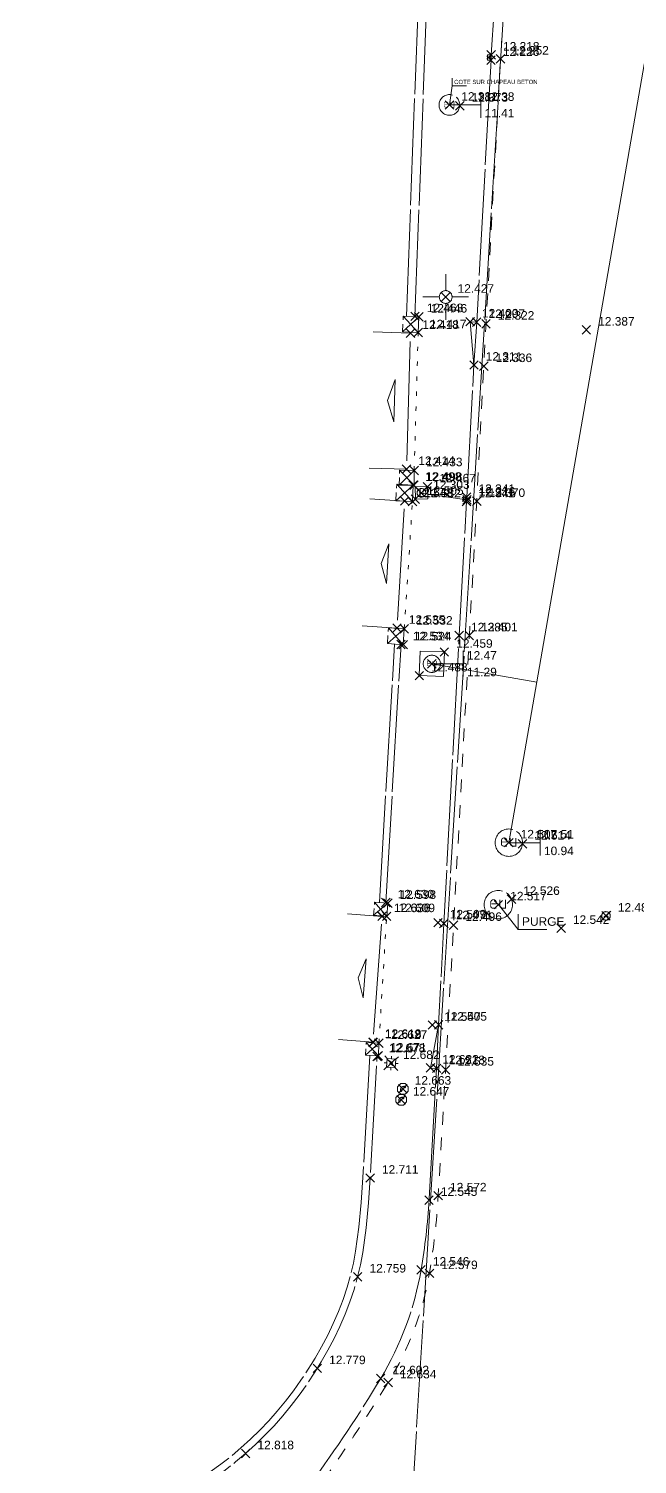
# Model space of a CAD drawing. Header units: metres. Extents: x 1224602 to 1224842, y 7187490 to 7187733.
# Drawn here: x 1224626.14 to 1224640.41, y 7187512.64 to 7187546.28 of the extents above; entities that cross this region are included whole.
import ezdxf
from ezdxf.enums import TextEntityAlignment as Align

# ---------------------------------------------------------------- set-up
doc = ezdxf.new("R2010")
doc.units = ezdxf.units.M
doc.header["$PDMODE"] = 3
doc.header["$PDSIZE"] = 0.1
for name, pattern in [('LL_0822', [2.5, 2.5, 0]), ('LL_0824', [0.35, 0.1, -0.25]), ('LL_0829', [0.6, 0.3, -0.3]), ('SL_1146', [2.5, 2.5, 0]), ('Socle_Continu', [2.5, 2.5, 0]), ('YL_2901', [2.5, 2.5, 0])]:
    doc.linetypes.add(name, pattern=pattern)
for name, color, linetype, lineweight in [('CLOTU_SCS', 212, 'Socle_Continu', 13), ('EAUPO_SCS', 140, 'Socle_Continu', 13), ('ELECT_SCS', 1, 'Socle_Continu', 13), ('SIGTA_SCI', 7, 'Socle_Continu', 13), ('SIGTO_SCI', 255, 'Socle_Continu', 13), ('TELEC_SCS', 3, 'Socle_Continu', 13), ('VOIRI_SCS', 7, 'Socle_Continu', 13)]:
    doc.layers.add(name, color=color, linetype=linetype, lineweight=lineweight)
for name, color, linetype, lineweight, true_color in [('EAUPL_SCS', 5, 'Socle_Continu', 13, 0x0000ff), ('EAUUS_PSI', 7, 'Socle_Continu', 13, 0x7f3f00), ('EAUUS_SCI', 7, 'Socle_Continu', 13, 0x7f3f00), ('EAUUS_SCS', 7, 'Socle_Continu', 13, 0x7f3f00), ('EAUUS_SCT', 7, 'Socle_Continu', 13, 0x7f3f00), ('SIGTR_PSS', 7, 'Socle_Continu', 13, 0x9966cc), ('SIGTS_PSS', 7, 'Socle_Continu', 13, 0x9966cc)]:
    doc.layers.add(name, color=color, linetype=linetype, lineweight=lineweight, true_color=true_color)
doc.styles.add('Reseaux', font='arial.ttf')
doc.styles.get("Standard").update_dxf_attribs({"font": 'arial.ttf'})
doc.styles.add('Style_2', font='WINGDNG3.TTF')
doc.linetypes.add('BL_0068', pattern='A,0.508,-0.254,["}",Style_2,S=0.254,R=0,X=-0.2,Y=-0.12],0.254', length=1.016)
doc.linetypes.add('CL_0181', pattern='A,3,-0.15,0.4,-0.381,["eu",Standard,S=0.254,R=0,X=-0.2,Y=-0.1],-0.381,0.4,-0.15', length=4.862)

# ---------------------------------------------------------------- blocks, each defined once
blk = doc.blocks.new('YP_1521')
at = {"layer": 'SIGTO_SCI', "color": 7, "linetype": 'Socle_Continu'}
blk.add_point((0, 0), dxfattribs=at)
at = {"layer": 'SIGTA_SCI', "linetype": 'Socle_Continu'}
blk.add_attdef('ALT', (0.278, 0.099), '', height=0.2, dxfattribs=at)
at = {"layer": 'SIGTA_SCI', "linetype": 'Socle_Continu', "flags": 9}
blk.add_attdef('CALQUE_ALT', (1.69, -1.18), '', height=0.2, dxfattribs=at)
at = {"layer": 'SIGTO_SCI', "linetype": 'Socle_Continu', "flags": 9}
for tag, p in [('ID', (1.69, 0.105)), ('NATURE', (1.69, -0.216)), ('CALQUE', (1.69, -0.859)), ('FAMILLE', (1.69, -0.538)), ('PCRS', (1.69, -1.823))]:
    blk.add_attdef(tag, p, '', height=0.2, dxfattribs=at)
blk = doc.blocks.new('LP_0841')
at = {"layer": 'VOIRI_SCS', "linetype": 'Socle_Continu', "flags": 128}
blk.add_lwpolyline([(0, 0), (0, 0.5), (1, 0)], dxfattribs=at)
at = {"layer": 'VOIRI_SCS', "linetype": 'Socle_Continu', "flags": 9}
for tag, p in [('ID', (1.428, 0.548)), ('NATURE', (1.428, 0.227)), ('FAMILLE', (1.428, -0.095)), ('CALQUE', (1.428, -0.416)), ('PCRS', (1.428, -0.737))]:
    blk.add_attdef(tag, p, '', height=0.2, dxfattribs=at)
blk = doc.blocks.new('AP_0001')
at = {"layer": 'EAUPO_SCS', "linetype": 'Socle_Continu'}
blk.add_line((0.113, 0.113), (-0.113, -0.113), dxfattribs=at)
blk.add_circle((0, 0), 0.1, dxfattribs=at)
at = {"layer": 'EAUPO_SCS', "linetype": 'Socle_Continu', "flags": 9}
for tag, p in [('ID', (0.809, 0.507)), ('NATURE', (0.809, 0.186)), ('FAMILLE', (0.809, -0.135)), ('CALQUE', (0.809, -0.456)), ('PCRS', (0.809, -0.778))]:
    blk.add_attdef(tag, p, '', height=0.2, dxfattribs=at)
blk = doc.blocks.new('CP_0161')
at = {"layer": 'EAUUS_SCS', "linetype": 'Socle_Continu', "const_width": 0.0333, "flags": 128}
for points in [[(-0.071, -0.125), (-0.195, -0.125, -0.405328), (-0.27, -0.05), (-0.27, 0.075, -0.999132), (-0.071, 0.075), (-0.071, 0.025), (-0.245, 0.025)], [(0.054, 0.175), (0.054, -0.038, 0.410802), (0.141, -0.125), (0.253, -0.125), (0.253, 0.175)]]:
    blk.add_lwpolyline(points, format="xyb", dxfattribs=at)
at = {"layer": 'EAUUS_SCS', "linetype": 'Socle_Continu'}
blk.add_circle((0, 0), 0.5, dxfattribs=at)
at = {"layer": 'EAUUS_SCS', "linetype": 'Socle_Continu', "flags": 9}
for tag, p in [('ID', (0.989, 0.577)), ('NATURE', (0.989, 0.255)), ('FAMILLE', (0.989, -0.066)), ('CALQUE', (0.989, -0.387)), ('PCRS', (0.989, -0.709)), ('TYPE', (0.989, -1.03))]:
    blk.add_attdef(tag, p, '', height=0.2, dxfattribs=at)
blk = doc.blocks.new('BP_0091')
at = {"layer": 'EAUPL_SCS', "linetype": 'Socle_Continu'}
h = blk.add_hatch(color=256, dxfattribs=at)
h.dxf.hatch_style = 1
h.paths.add_polyline_path([(0.09, 0), (0.91, 0, 0.388383)])
blk.add_line((0.91, 0), (0.09, 0), dxfattribs=at)
at = {"layer": 'EAUPL_SCS', "linetype": 'Socle_Continu', "flags": 128}
blk.add_lwpolyline([(0, 0), (0, 0.5), (1, 0.5), (1, 0)], close=True, dxfattribs=at)
at = {"layer": 'EAUPL_SCS', "linetype": 'Socle_Continu'}
blk.add_arc((0.5, -0.44), 0.602, 47.5494, 132.4506, dxfattribs=at)
at = {"layer": 'EAUPL_SCS', "linetype": 'Socle_Continu', "flags": 9}
for tag, p in [('CALQUE', (1.45, -0.06)), ('ID', (1.45, 0.91)), ('NATURE', (1.45, 0.59)), ('FAMILLE', (1.45, 0.27)), ('PCRS', (1.45, -0.38))]:
    blk.add_attdef(tag, p, '', height=0.2, dxfattribs=at)
blk = doc.blocks.new('LP_0842')
at = {"layer": 'VOIRI_SCS', "linetype": 'Socle_Continu', "flags": 128}
blk.add_lwpolyline([(1, 0), (1, 0.5), (0, 0)], dxfattribs=at)
at = {"layer": 'VOIRI_SCS', "linetype": 'Socle_Continu', "flags": 9}
for tag, p in [('ID', (1.488, 0.614)), ('NATURE', (1.488, 0.292)), ('FAMILLE', (1.488, -0.029)), ('CALQUE', (1.488, -0.35)), ('PCRS', (1.488, -0.672))]:
    blk.add_attdef(tag, p, '', height=0.2, dxfattribs=at)
blk = doc.blocks.new('SP_1162')
at = {"layer": 'CLOTU_SCS', "linetype": 'Socle_Continu'}
for p, q in [((0, 0), (1, 1)), ((0, 1), (1, 0))]:
    blk.add_line(p, q, dxfattribs=at)
at = {"layer": 'CLOTU_SCS', "linetype": 'Socle_Continu', "flags": 128}
blk.add_lwpolyline([(1, 0), (0, 0), (0, 1), (1, 1)], close=True, dxfattribs=at)
at = {"layer": 'CLOTU_SCS', "linetype": 'Socle_Continu', "flags": 9}
for tag, p in [('NATURE', (1.089, -0.022)), ('ID', (1.089, 0.299)), ('CALQUE', (1.089, -0.665)), ('FAMILLE', (1.089, -0.344)), ('PCRS', (1.089, -0.986))]:
    blk.add_attdef(tag, p, '', height=0.2, dxfattribs=at)
blk = doc.blocks.new('SP_1161')
at = {"layer": 'CLOTU_SCS', "linetype": 'Socle_Continu'}
for p, q in [((0, 0), (0, 0.275)), ((1, 0.275), (1, 0)), ((0.5, 0.154), (0.344, 0.103)), ((0.656, 0.103), (0.5, 0.154)), ((0.062, 0), (0.938, 0)), ((0.344, 0.103), (0.656, 0.103))]:
    blk.add_line(p, q, dxfattribs=at)
at = {"layer": 'CLOTU_SCS', "linetype": 'Socle_Continu', "flags": 9}
for tag, p in [('ID', (1.36, 0.385)), ('NATURE', (1.36, 0.064)), ('FAMILLE', (1.36, -0.257)), ('CALQUE', (1.36, -0.579)), ('PCRS', (1.36, -0.9))]:
    blk.add_attdef(tag, p, '', height=0.2, dxfattribs=at)
blk = doc.blocks.new('IP_0641')
at = {"layer": 'TELEC_SCS', "linetype": 'Socle_Continu'}
h = blk.add_hatch(color=256, dxfattribs=at)
edge = h.paths.add_edge_path()
edge.add_ellipse((0.09, 0.082), major_axis=(0.0254, 0.0254), ratio=1, start_angle=269.15333, end_angle=449.15333, ccw=False)
edge.add_ellipse((0.09, 0.082), major_axis=(0.0254, 0.0254), ratio=1, start_angle=89.15333, end_angle=269.15333, ccw=False)
h = blk.add_hatch(color=256, dxfattribs=at)
edge = h.paths.add_edge_path()
edge.add_ellipse((-0.074, -0.082), major_axis=(0.0254, 0.0254), ratio=1, start_angle=269.09778, end_angle=449.09778, ccw=False)
edge.add_ellipse((-0.074, -0.082), major_axis=(0.0254, 0.0254), ratio=1, start_angle=89.09778, end_angle=269.09778, ccw=False)
at = {"layer": 'TELEC_SCS', "linetype": 'Socle_Continu', "flags": 128}
blk.add_lwpolyline([(0.109, -0.25), (0.257, -0.102), (0.257, 0.102), (0.109, 0.25), (-0.094, 0.25), (-0.243, 0.102), (-0.243, -0.102), (-0.094, -0.25)], close=True, dxfattribs=at)
at = {"layer": 'TELEC_SCS', "linetype": 'Socle_Continu'}
for points in [[(0.09, 0.118, 0.04668), (0.058, 0.121, 0.098491), (-0.007, 0.108, 0.098491), (-0.063, 0.071, 0.098491), (-0.1, 0.015, 0.098491), (-0.113, -0.05, 0.04668), (-0.11, -0.082, 0.098491)], [(0.065, 0.108, 0.003694), (0.065, 0.107, 0.098491), (0.057, 0.096, 0.098491), (0.054, 0.082, 0.098491), (0.057, 0.068, 0.098491), (0.065, 0.057, 0.098491), (0.076, 0.049, 0.098491), (0.09, 0.046, 0.098491), (0.104, 0.049, 0.094763), (0.115, 0.056, 0.098491)], [(0.115, 0.056, 0.003694), (0.115, 0.057, 0.098491), (0.123, 0.068, 0.098491), (0.126, 0.082, 0.098491), (0.123, 0.096, 0.098491), (0.115, 0.107, 0.098491), (0.104, 0.115, 0.098491), (0.09, 0.118, 0.098491), (0.076, 0.115, 0.094763), (0.065, 0.108, 0.098491)], [(-0.099, -0.056, 0.003937), (-0.1, -0.057, 0.098491), (-0.107, -0.068, 0.098491), (-0.11, -0.082, 0.098491), (-0.107, -0.096, 0.098491), (-0.1, -0.107, 0.098491), (-0.088, -0.115, 0.098491), (-0.074, -0.118, 0.098491), (-0.06, -0.115, 0.094518), (-0.049, -0.108, 0.098491)], [(-0.049, -0.108, 0.003937), (-0.049, -0.107, 0.098491), (-0.041, -0.096, 0.098491), (-0.038, -0.082, 0.098491), (-0.041, -0.068, 0.098491), (-0.049, -0.057, 0.098491), (-0.06, -0.049, 0.098491), (-0.074, -0.046, 0.098491), (-0.088, -0.049, 0.094518), (-0.099, -0.056, 0.098491)]]:
    blk.add_lwpolyline(points, format="xyb", dxfattribs=at)
at = {"layer": 'TELEC_SCS', "linetype": 'Socle_Continu', "flags": 9}
for tag, p in [('ID', (0.795, 0.57)), ('NATURE', (0.795, 0.248)), ('FAMILLE', (0.795, -0.073)), ('CALQUE', (0.795, -0.394)), ('PCRS', (0.795, -0.715))]:
    blk.add_attdef(tag, p, '', height=0.2, dxfattribs=at)
blk = doc.blocks.new('FP_0402')
at = {"layer": 'ELECT_SCS', "color": 193, "linetype": 'Socle_Continu'}
for p, q in [((-0.325, 0.325), (-0.203, 0.203)), ((0, 0.203), (0, 0.325)), ((0.203, 0.203), (0.325, 0.325)), ((-0.203, 0), (-0.325, 0)), ((-0.203, -0.203), (-0.325, -0.325)), ((0, -0.203), (0, -0.325)), ((0.203, 0), (0.325, 0)), ((0.325, -0.325), (0.203, -0.203))]:
    blk.add_line(p, q, dxfattribs=at)
at = {"layer": 'ELECT_SCS', "color": 193, "linetype": 'Socle_Continu', "flags": 128}
blk.add_lwpolyline([(0.203, 0.203), (-0.203, 0.203), (-0.203, -0.203), (0.203, -0.203)], close=True, dxfattribs=at)
at = {"layer": 'ELECT_SCS', "linetype": 'Socle_Continu', "flags": 128}
blk.add_lwpolyline([(-0.119, -0.115), (-0.014, 0.066), (0.015, 0.019), (0.115, 0.117), (0.012, -0.071), (-0.016, -0.017), (-0.119, -0.115)], dxfattribs=at)
at = {"layer": 'ELECT_SCS', "linetype": 'Socle_Continu', "flags": 9}
for tag, p in [('ID', (0.819, 0.562)), ('NATURE', (0.819, 0.241)), ('FAMILLE', (0.819, -0.081)), ('CALQUE', (0.819, -0.402)), ('PCRS', (0.819, -0.723))]:
    blk.add_attdef(tag, p, '', height=0.2, dxfattribs=at)
blk = doc.blocks.new('CP_0162')
at = {"layer": 'EAUUS_SCS', "linetype": 'Socle_Continu', "const_width": 0.025, "flags": 128}
for points in [[(-0.063, -0.111), (-0.174, -0.111, -0.405328), (-0.241, -0.045), (-0.241, 0.067, -0.999132), (-0.063, 0.067), (-0.063, 0.022), (-0.218, 0.022)], [(0.048, 0.155), (0.048, -0.034, 0.410802), (0.125, -0.111), (0.225, -0.111), (0.225, 0.155)]]:
    blk.add_lwpolyline(points, format="xyb", dxfattribs=at)
at = {"layer": 'EAUUS_SCS', "linetype": 'Socle_Continu'}
blk.add_circle((0, 0), 0.5, dxfattribs=at)
at = {"layer": 'EAUUS_SCS', "linetype": 'Socle_Continu', "flags": 9}
for tag, p in [('ID', (0.918, 0.522)), ('NATURE', (0.918, 0.2)), ('FAMILLE', (0.918, -0.121)), ('CALQUE', (0.918, -0.442)), ('PCRS', (0.918, -0.763))]:
    blk.add_attdef(tag, p, '', height=0.2, dxfattribs=at)
blk = doc.blocks.new('BP_0084')
at = {"layer": 'EAUPL_SCS', "linetype": 'Socle_Continu'}
blk.add_lwpolyline([(0, 0), (1, 0), (1, 1), (0, 1)], close=True, dxfattribs=at)
at = {"layer": 'EAUPL_SCS', "linetype": 'Socle_Continu', "const_width": 0.0235, "flags": 128}
for points in [[(0.46, 0.4), (0.38, 0.4, -0.424), (0.32, 0.45), (0.32, 0.54, -0.997785), (0.46, 0.54), (0.46, 0.5), (0.34, 0.5)], [(0.55, 0.29), (0.55, 0.61), (0.63, 0.61, -0.410802), (0.69, 0.55), (0.69, 0.46, -0.396178), (0.63, 0.4), (0.57, 0.4)]]:
    blk.add_lwpolyline(points, format="xyb", dxfattribs=at)
at = {"layer": 'EAUPL_SCS', "linetype": 'Socle_Continu'}
blk.add_circle((0.5, 0.5), 0.353, dxfattribs=at)
at = {"layer": 'EAUPL_SCS', "linetype": 'Socle_Continu', "flags": 9}
for tag, p in [('ID', (1.32, 1.2)), ('CALQUE', (1.32, 0.23)), ('NATURE', (1.32, 0.88)), ('FAMILLE', (1.32, 0.55)), ('PCRS', (1.32, -0.09)), ('TYPE', (1.32, -0.41))]:
    blk.add_attdef(tag, p, '', height=0.2, dxfattribs=at)
blk = doc.blocks.new('CP_0163')
at = {"layer": 'EAUUS_SCS', "linetype": 'Socle_Continu'}
blk.add_lwpolyline([(0, 0), (1, 0), (1, 1), (0, 1)], close=True, dxfattribs=at)
at = {"layer": 'EAUUS_SCS', "linetype": 'Socle_Continu', "const_width": 0.0235, "flags": 128}
for points in [[(0.45, 0.412), (0.362, 0.412, -0.405328), (0.31, 0.465), (0.31, 0.553, -0.999132), (0.45, 0.553), (0.45, 0.518), (0.327, 0.518)], [(0.538, 0.624), (0.538, 0.474, 0.410802), (0.6, 0.412), (0.679, 0.412), (0.679, 0.624)]]:
    blk.add_lwpolyline(points, format="xyb", dxfattribs=at)
at = {"layer": 'EAUUS_SCS', "linetype": 'Socle_Continu'}
blk.add_circle((0.5, 0.5), 0.353, dxfattribs=at)
at = {"layer": 'EAUUS_SCS', "linetype": 'Socle_Continu', "flags": 9}
for tag, p in [('ID', (1.381, 1.06)), ('NATURE', (1.381, 0.739)), ('FAMILLE', (1.381, 0.417)), ('CALQUE', (1.381, 0.096)), ('TYPE', (1.381, -0.546)), ('PCRS', (1.381, -0.225))]:
    blk.add_attdef(tag, p, '', height=0.2, dxfattribs=at)
blk = doc.blocks.new('YP_2908')
at = {"layer": 'SIGTR_PSS', "linetype": 'Socle_Continu'}
for p, q in [((0, 0.15), (0, 0.533)), ((-0.15, 0), (-0.533, 0)), ((0.15, 0), (0.533, 0)), ((0.533, 0), (0.15, 0)), ((0, -0.15), (0, -0.533))]:
    blk.add_line(p, q, dxfattribs=at)
blk.add_circle((0, 0), 0.15, dxfattribs=at)
at = {"layer": 'SIGTR_PSS', "linetype": 'Socle_Continu', "flags": 9}
for tag, p in [('ID', (0.884, 0.274)), ('NATURE', (0.884, -0.047)), ('FAMILLE', (0.884, -0.368)), ('CALQUE', (0.884, -0.689)), ('PCRS', (0.884, -1.011))]:
    blk.add_attdef(tag, p, '', height=0.2, dxfattribs=at)
blk = doc.blocks.new('*U45')
at = {"layer": 'EAUUS_SCI', "linetype": 'Socle_Continu'}
blk.add_line((0.465, -0.584), (0, 0), dxfattribs=at)
at = {"layer": 'EAUUS_SCI', "linetype": 'Socle_Continu', "flags": 128}
blk.add_lwpolyline([(1.138, -0.584), (0.465, -0.584), (0.465, -0.227)], dxfattribs=at)
at = {"layer": 'EAUUS_SCI', "linetype": 'Socle_Continu'}
blk.add_point((0, 0), dxfattribs=at)
at = {"layer": 'EAUUS_SCI', "linetype": 'Socle_Continu', "flags": 9}
for tag, p in [('ID', (1.967, 0.144)), ('NATURE', (1.967, -0.177)), ('FAMILLE', (1.967, -0.499)), ('CALQUE', (1.967, -0.82)), ('PCRS', (1.967, -1.141))]:
    blk.add_attdef(tag, p, '', height=0.2, dxfattribs=at)
at = {"layer": 'EAUUS_SCI', "linetype": 'Socle_Continu'}
blk.add_attdef('TXT', (0.554, -0.496), '', height=0.2, dxfattribs=at)
blk = doc.blocks.new('*U58')
at = {"layer": 'EAUUS_PSI', "linetype": 'Socle_Continu'}
blk.add_line((0.733, 0), (0, 0), dxfattribs=at)
at = {"layer": 'EAUUS_PSI', "linetype": 'Socle_Continu', "flags": 128}
blk.add_lwpolyline([(0.733, -0.3), (0.733, 0.3)], dxfattribs=at)
at = {"layer": 'EAUUS_PSI', "linetype": 'Socle_Continu'}
blk.add_point((0, 0), dxfattribs=at)
at = {"layer": 'EAUUS_PSI', "linetype": 'Socle_Continu', "style": 'Reseaux', "flags": 9}
for tag, p in [('ID', (2.525, 0.541)), ('NATURE', (2.525, 0.22))]:
    blk.add_attdef(tag, p, '', height=0.2, dxfattribs=at)
at = {"layer": 'EAUUS_PSI', "linetype": 'Socle_Continu'}
for tag, p in [('TAMPON', (0.824, 0.196)), ('RADIER', (0.824, -0.192))]:
    blk.add_attdef(tag, text='', height=0.2, dxfattribs=at).set_placement(p, align=Align.MIDDLE_LEFT)
at = {"layer": 'EAUUS_PSI', "linetype": 'Socle_Continu', "flags": 9}
for tag, p in [('FAMILLE', (2.525, -0.101)), ('CALQUE', (2.525, -0.423))]:
    blk.add_attdef(tag, p, '', height=0.2, dxfattribs=at)
blk = doc.blocks.new('*U62')
at = {"layer": 'EAUUS_SCI', "linetype": 'Socle_Continu'}
blk.add_line((0.133, 0.891), (0, 0), dxfattribs=at)
at = {"layer": 'EAUUS_SCI', "linetype": 'Socle_Continu', "flags": 128}
blk.add_lwpolyline([(0.806, 0.891), (0.133, 0.891), (0.133, 1.248)], dxfattribs=at)
at = {"layer": 'EAUUS_SCI', "linetype": 'Socle_Continu'}
blk.add_point((0, 0), dxfattribs=at)
blk.add_attdef('TXT', (0.222, 0.979), '', height=0.2, dxfattribs=at)
at = {"layer": 'EAUUS_SCI', "linetype": 'Socle_Continu', "flags": 9}
for tag, p in [('NATURE', (1.967, -0.177)), ('ID', (1.967, 0.144)), ('CALQUE', (1.967, -0.82)), ('FAMILLE', (1.967, -0.499)), ('PCRS', (1.967, -1.141))]:
    blk.add_attdef(tag, p, '', height=0.2, dxfattribs=at)
blk = doc.blocks.new('CP_2101')
at = {"layer": 'EAUUS_PSI', "linetype": 'Socle_Continu'}
blk.add_line((0.733, 0), (0, 0), dxfattribs=at)
at = {"layer": 'EAUUS_PSI', "linetype": 'Socle_Continu', "flags": 128}
blk.add_lwpolyline([(0.733, -0.3), (0.733, 0.3)], dxfattribs=at)
at = {"layer": 'EAUUS_PSI', "linetype": 'Socle_Continu'}
blk.add_point((0, 0), dxfattribs=at)
at = {"layer": 'EAUUS_PSI', "linetype": 'Socle_Continu', "style": 'Reseaux', "flags": 9}
for tag, p in [('ID', (2.525, 0.541)), ('NATURE', (2.525, 0.22))]:
    blk.add_attdef(tag, p, '', height=0.2, dxfattribs=at)
at = {"layer": 'EAUUS_PSI', "linetype": 'Socle_Continu'}
for tag, p in [('TAMPON', (0.824, 0.196)), ('RADIER', (0.824, -0.192))]:
    blk.add_attdef(tag, text='', height=0.2, dxfattribs=at).set_placement(p, align=Align.MIDDLE_LEFT)
at = {"layer": 'EAUUS_PSI', "linetype": 'Socle_Continu', "flags": 9}
for tag, p in [('FAMILLE', (2.525, -0.101)), ('CALQUE', (2.525, -0.423))]:
    blk.add_attdef(tag, p, '', height=0.2, dxfattribs=at)

msp = doc.modelspace()

# ---------------------------------------------------------------- linework, layer by layer
at = {"layer": 'CLOTU_SCS', "linetype": 'SL_1146', "flags": 128}
for points in [[(1224634.995, 7187539.544), (1224635.337, 7187548.702)], [(1224635.195, 7187539.536), (1224635.537, 7187548.695)], [(1224634.36, 7187525.809), (1224634.717, 7187531.855)], [(1224634.51, 7187525.801), (1224634.867, 7187531.846)], [(1224626.139, 7187510.958), (1224626.754, 7187511.053), (1224627.351, 7187511.171), (1224627.941, 7187511.321), (1224628.23, 7187511.409), (1224628.516, 7187511.506), (1224628.799, 7187511.613), (1224629.059, 7187511.721), (1224629.077, 7187511.729), (1224629.353, 7187511.857), (1224629.622, 7187511.994), (1224629.886, 7187512.142), (1224630.145, 7187512.3), (1224630.397, 7187512.467), (1224630.643, 7187512.643), (1224630.882, 7187512.828), (1224631.113, 7187513.023), (1224631.338, 7187513.227), (1224631.555, 7187513.439), (1224631.765, 7187513.659), (1224631.966, 7187513.887), (1224632.159, 7187514.123), (1224632.345, 7187514.365), (1224632.522, 7187514.614), (1224632.692, 7187514.869), (1224632.76, 7187514.977), (1224632.852, 7187515.129), (1224633.005, 7187515.395), (1224633.148, 7187515.666), (1224633.28, 7187515.94), (1224633.4, 7187516.219), (1224633.509, 7187516.502), (1224633.604, 7187516.788), (1224633.686, 7187517.077), (1224633.75, 7187517.353), (1224633.802, 7187517.631), (1224633.881, 7187518.2), (1224633.933, 7187518.777), (1224633.973, 7187519.36), (1224634.137, 7187522.218)], [(1224626.167, 7187510.79), (1224626.783, 7187510.886), (1224627.388, 7187511.005), (1224627.986, 7187511.157), (1224628.281, 7187511.247), (1224628.574, 7187511.346), (1224628.862, 7187511.455), (1224629.126, 7187511.565), (1224629.147, 7187511.574), (1224629.427, 7187511.704), (1224629.702, 7187511.844), (1224629.972, 7187511.995), (1224630.236, 7187512.156), (1224630.494, 7187512.327), (1224630.745, 7187512.507), (1224630.989, 7187512.696), (1224631.225, 7187512.894), (1224631.455, 7187513.103), (1224631.677, 7187513.32), (1224631.89, 7187513.545), (1224632.095, 7187513.777), (1224632.293, 7187514.017), (1224632.482, 7187514.264), (1224632.662, 7187514.517), (1224632.835, 7187514.777), (1224632.905, 7187514.888), (1224632.999, 7187515.042), (1224633.154, 7187515.313), (1224633.299, 7187515.589), (1224633.434, 7187515.87), (1224633.558, 7187516.155), (1224633.669, 7187516.445), (1224633.767, 7187516.738), (1224633.851, 7187517.035), (1224633.916, 7187517.318), (1224633.97, 7187517.603), (1224634.05, 7187518.18), (1224634.103, 7187518.763), (1224634.143, 7187519.349), (1224634.306, 7187522.211)]]:
    msp.add_lwpolyline(points, dxfattribs=at)
at = {"layer": 'EAUPL_SCS', "linetype": 'BL_0068', "flags": 128}
msp.add_lwpolyline([(1224635.342, 7187535.397), (1224636.414, 7187535.236)], dxfattribs=at)
at = {"layer": 'EAUUS_SCT', "linetype": 'CL_0181', "flags": 128}
for points in [[(1224637.395, 7187527.205), (1224644.9, 7187570.325)], [(1224635.59, 7187531.396), (1224638.05, 7187530.968)]]:
    msp.add_lwpolyline(points, dxfattribs=at)
at = {"layer": 'SIGTS_PSS', "linetype": 'YL_2901', "flags": 128}
msp.add_lwpolyline([(1224634.276, 7187497.942), (1224637.589, 7187551.832), (1224655.154, 7187593.64), (1224718.643, 7187594.665)], dxfattribs=at)
at = {"layer": 'VOIRI_SCS', "linetype": 'LL_0829', "flags": 128}
msp.add_lwpolyline([(1224626.147, 7187507.126), (1224626.521, 7187507.169), (1224627.563, 7187507.319), (1224628.544, 7187507.585), (1224628.972, 7187507.797), (1224629.408, 7187508.107), (1224629.818, 7187508.435), (1224630.152, 7187508.77), (1224630.681, 7187509.335), (1224631.353, 7187510.085, 0.02522), (1224632.919, 7187512.078, 0.014512), (1224634.564, 7187514.555, 0.098052), (1224635.533, 7187517.116, 0.026815), (1224635.739, 7187518.935), (1224635.913, 7187521.882), (1224636.099, 7187525.273), (1224636.469, 7187532.058), (1224636.644, 7187535.205), (1224636.808, 7187538.367), (1224636.86, 7187539.359), (1224637.201, 7187545.57), (1224637.271, 7187546.685, -0.038044), (1224637.467, 7187549.194, -0.007798), (1224637.904, 7187551.747, -0.018751), (1224638.369, 7187553.8, -0.001515), (1224638.884, 7187555.711), (1224639.154, 7187556.704), (1224639.434, 7187557.663), (1224640.566, 7187561.437), (1224641.354, 7187564.078), (1224641.646, 7187565.104), (1224642.436, 7187567.823), (1224643.405, 7187571.094), (1224644.888, 7187576.192), (1224646.09, 7187580.337), (1224646.548, 7187581.738), (1224646.796, 7187582.433), (1224647.064, 7187583.119), (1224647.367, 7187583.815), (1224647.698, 7187584.498), (1224648.051, 7187585.17), (1224648.428, 7187585.836), (1224648.818, 7187586.481), (1224649.228, 7187587.12), (1224649.658, 7187587.746), (1224650.106, 7187588.358), (1224650.505, 7187588.868), (1224650.919, 7187589.366), (1224651.347, 7187589.852), (1224651.789, 7187590.324), (1224652.127, 7187590.665), (1224652.247, 7187590.781), (1224652.718, 7187591.224), (1224653.199, 7187591.656), (1224653.688, 7187592.08), (1224654.488, 7187592.748), (1224654.897, 7187593.07), (1224655.294, 7187593.367), (1224655.314, 7187593.382), (1224655.741, 7187593.68), (1224656.176, 7187593.967), (1224656.619, 7187594.241), (1224657.069, 7187594.504), (1224657.537, 7187594.763), (1224658.011, 7187595.012), (1224658.49, 7187595.25), (1224658.861, 7187595.426), (1224658.973, 7187595.478), (1224659.951, 7187595.91), (1224660.941, 7187596.317), (1224661.764, 7187596.636), (1224662.18, 7187596.783), (1224662.599, 7187596.918), (1224663.023, 7187597.036), (1224663.16, 7187597.071), (1224663.451, 7187597.136), (1224663.883, 7187597.223), (1224664.315, 7187597.309), (1224664.968, 7187597.446), (1224665.147, 7187597.478), (1224665.989, 7187597.591), (1224666.655, 7187597.663), (1224666.997, 7187597.694), (1224667.322, 7187597.717), (1224668.66, 7187597.775), (1224672.782, 7187597.942), (1224678.914, 7187598.238), (1224682.01, 7187598.389), (1224683.1, 7187598.447), (1224689.8, 7187598.76)], format="xyb", dxfattribs=at)
at = {"layer": 'VOIRI_SCS', "linetype": 'LL_0822', "flags": 128}
for points in [[(1224636.981, 7187545.665), (1224637.053, 7187546.709)], [(1224636.407, 7187535.299), (1224636.577, 7187538.398), (1224636.642, 7187539.399), (1224636.978, 7187545.54)]]:
    msp.add_lwpolyline(points, dxfattribs=at)
at = {"layer": 'VOIRI_SCS', "linetype": 'LL_0824', "flags": 128}
for points in [[(1224635.176, 7187535.926), (1224635.27, 7187539.156)], [(1224634.945, 7187532.213), (1224635.136, 7187535.196)], [(1224634.349, 7187522.509), (1224634.531, 7187525.478)]]:
    msp.add_lwpolyline(points, dxfattribs=at)
at = {"layer": 'VOIRI_SCS', "linetype": 'LL_0822', "flags": 128}
msp.add_lwpolyline([(1224630.856, 7187509.835, 0.02166), (1224632.762, 7187512.207, 0.023038), (1224634.391, 7187514.652, 0.093181), (1224635.337, 7187517.196, 0.028113), (1224635.524, 7187518.831), (1224635.702, 7187521.917), (1224635.749, 7187522.935), (1224635.871, 7187525.311), (1224636.232, 7187532.057), (1224636.401, 7187535.198)], format="xyb", dxfattribs=at)

# ---------------------------------------------------------------- block references
at = {"layer": 'CLOTU_SCS', "color": 6, "linetype": 'Socle_Continu'}
for p, xscale, yscale, rotation in [((1224635.27, 7187539.156), 0.3687644999760695, 0.3687644999760695, 87.52679299329647), ((1224635.172, 7187535.58), 0.3464510893790193, 0.3464510893790193, 89.24485702109078), ((1224635.136, 7187535.196), 0.3890678080310929, 0.3890678080310929, 87.34446398555576), ((1224634.916, 7187531.844), 0.369900101437848, 0.369900101437848, 85.62040944738821), ((1224634.531, 7187525.478), 0.3110659659881973, 0.3110659659881973, 85.21540236604682), ((1224634.336, 7187522.21), 0.2997858337661726, 0.2997858337661726, 87.52419487217097)]:
    msp.add_blockref('SP_1162', p, dxfattribs=dict(at, xscale=xscale, yscale=yscale, rotation=rotation))
at = {"layer": 'CLOTU_SCS', "linetype": 'Socle_Continu'}
for p, xscale, yscale, rotation in [((1224634.995, 7187535.954), 3.191658122591398, 3.191658122591398, 88.26920812343998), ((1224634.772, 7187532.234), 2.980084062302041, 2.980084062302041, 86.48441254462617), ((1224634.212, 7187522.532), 2.953368989896567, 2.953368989896567, 85.89601926950782)]:
    msp.add_blockref('SP_1161', p, dxfattribs=dict(at, xscale=xscale, yscale=yscale, rotation=rotation))
at = {"layer": 'EAUPL_SCS', "linetype": 'Socle_Continu'}
for name, p, xscale, yscale, rotation in [('BP_0091', (1224636.978, 7187545.54), 0.124948616541448, 0.17, 88.45173075728056), ('BP_0084', (1224635.203, 7187535.255), 0.2891545392469294, 0.2891545392469294, 0.7388201730503116), ('BP_0091', (1224636.401, 7187535.198), 0.1009968516556702, 0.17, 86.86806455977359)]:
    msp.add_blockref(name, p, dxfattribs=dict(at, xscale=xscale, yscale=yscale, rotation=rotation))
at = {"layer": 'EAUPO_SCS', "linetype": 'Socle_Continu'}
msp.add_blockref('AP_0001', (1224639.672, 7187525.489), dxfattribs=at)
at = {"layer": 'EAUUS_PSI', "linetype": 'Socle_Continu'}
for name, p, values in [('CP_2101', (1224636.002, 7187544.489), {'TAMPON': '12.38', 'RADIER': '11.41'}), ('*U58', (1224635.59, 7187531.396), {'TAMPON': '12.47', 'RADIER': '11.29'}), ('*U58', (1224637.395, 7187527.205), {'TAMPON': '12.51', 'RADIER': '10.94'})]:
    msp.add_blockref(name, p, dxfattribs=at).add_auto_attribs(values)
at = {"layer": 'EAUUS_SCI', "linetype": 'Socle_Continu', "xscale": 0.5, "yscale": 0.5, "zscale": 0.5}
msp.add_blockref('*U62', (1224636.002, 7187544.489), dxfattribs=at).add_auto_attribs({'TXT': 'COTE SUR CHAPEAU BETON'})
at = {"layer": 'EAUUS_SCI', "linetype": 'Socle_Continu'}
msp.add_blockref('*U45', (1224637.149, 7187525.754), dxfattribs=at).add_auto_attribs({'TXT': 'PURGE'})
at = {"layer": 'EAUUS_SCS', "linetype": 'Socle_Continu'}
for name, p, xscale, yscale in [('CP_0162', (1224636.002, 7187544.489), 0.485763034183268, 0.485763034183268), ('CP_0161', (1224637.395, 7187527.205), 0.642122606928073, 0.642122606928073), ('CP_0161', (1224637.149, 7187525.754), 0.6650782533087792, 0.6650782533087792)]:
    msp.add_blockref(name, p, dxfattribs=dict(at, xscale=xscale, yscale=yscale))
at = {"layer": 'EAUUS_SCS', "linetype": 'Socle_Continu', "xscale": 0.571118809137224, "yscale": 0.571118809137224, "rotation": 358.3412952427719}
msp.add_blockref('CP_0163', (1224635.296, 7187531.118), dxfattribs=at)
at = {"layer": 'ELECT_SCS', "linetype": 'Socle_Continu', "xscale": 0.5, "yscale": 0.5, "rotation": 86.72824316467356}
msp.add_blockref('FP_0402', (1224634.638, 7187522.038), dxfattribs=at)
at = {"layer": 'SIGTO_SCI', "linetype": 'Socle_Continu'}
ref = msp.add_blockref('YP_1521', (1224636.978, 7187545.54), dxfattribs=at)
ref.add_attrib('ALT', '12.226', (1224637.256, 7187545.638), dxfattribs={"layer": 'SIGTA_SCI', "linetype": 'Socle_Continu', "height": 0.2})
ref = msp.add_blockref('YP_1521', (1224636.981, 7187545.665), dxfattribs=at)
ref.add_attrib('ALT', '12.218', (1224637.259, 7187545.763), dxfattribs={"layer": 'SIGTA_SCI', "linetype": 'Socle_Continu', "height": 0.2})
ref = msp.add_blockref('YP_1521', (1224637.201, 7187545.57), dxfattribs=at)
ref.add_attrib('ALT', '12.252', (1224637.478, 7187545.669), dxfattribs={"layer": 'SIGTA_SCI', "linetype": 'Socle_Continu', "height": 0.2})
ref = msp.add_blockref('YP_1521', (1224636.002, 7187544.489), dxfattribs=at)
ref.add_attrib('ALT', '12.381', (1224636.28, 7187544.588), dxfattribs={"layer": 'SIGTA_SCI', "linetype": 'Socle_Continu', "height": 0.2})
ref = msp.add_blockref('YP_1521', (1224636.244, 7187544.467), dxfattribs=at)
ref.add_attrib('ALT', '12.373', (1224636.522, 7187544.566), dxfattribs={"layer": 'SIGTA_SCI', "linetype": 'Socle_Continu', "height": 0.2})
ref = msp.add_blockref('YP_1521', (1224635.915, 7187539.99), dxfattribs=at)
ref.add_attrib('ALT', '12.427', (1224636.193, 7187540.089), dxfattribs={"layer": 'SIGTA_SCI', "linetype": 'Socle_Continu', "height": 0.2})
ref = msp.add_blockref('YP_1521', (1224635.195, 7187539.536), dxfattribs=at)
ref.add_attrib('ALT', '12.463', (1224635.473, 7187539.635), dxfattribs={"layer": 'SIGTA_SCI', "linetype": 'Socle_Continu', "height": 0.2})
ref = msp.add_blockref('YP_1521', (1224635.286, 7187539.525), dxfattribs=at)
ref.add_attrib('ALT', '12.446', (1224635.563, 7187539.624), dxfattribs={"layer": 'SIGTA_SCI', "linetype": 'Socle_Continu', "height": 0.2})
ref = msp.add_blockref('YP_1521', (1224636.488, 7187539.412), dxfattribs=at)
ref.add_attrib('ALT', '12.400', (1224636.766, 7187539.51), dxfattribs={"layer": 'SIGTA_SCI', "linetype": 'Socle_Continu', "height": 0.2})
ref = msp.add_blockref('YP_1521', (1224636.642, 7187539.399), dxfattribs=at)
ref.add_attrib('ALT', '12.297', (1224636.92, 7187539.498), dxfattribs={"layer": 'SIGTA_SCI', "linetype": 'Socle_Continu', "height": 0.2})
ref = msp.add_blockref('YP_1521', (1224635.091, 7187539.144), dxfattribs=at)
ref.add_attrib('ALT', '12.418', (1224635.369, 7187539.243), dxfattribs={"layer": 'SIGTA_SCI', "linetype": 'Socle_Continu', "height": 0.2})
ref = msp.add_blockref('YP_1521', (1224635.27, 7187539.156), dxfattribs=at)
ref.add_attrib('ALT', '12.417', (1224635.548, 7187539.255), dxfattribs={"layer": 'SIGTA_SCI', "linetype": 'Socle_Continu', "height": 0.2})
ref = msp.add_blockref('YP_1521', (1224636.86, 7187539.359), dxfattribs=at)
ref.add_attrib('ALT', '12.322', (1224637.138, 7187539.458), dxfattribs={"layer": 'SIGTA_SCI', "linetype": 'Socle_Continu', "height": 0.2})
ref = msp.add_blockref('YP_1521', (1224639.211, 7187539.221), dxfattribs=at)
ref.add_attrib('ALT', '12.387', (1224639.489, 7187539.32), dxfattribs={"layer": 'SIGTA_SCI', "linetype": 'Socle_Continu', "height": 0.2})
ref = msp.add_blockref('YP_1521', (1224636.577, 7187538.398), dxfattribs=at)
ref.add_attrib('ALT', '12.311', (1224636.854, 7187538.497), dxfattribs={"layer": 'SIGTA_SCI', "linetype": 'Socle_Continu', "height": 0.2})
ref = msp.add_blockref('YP_1521', (1224636.808, 7187538.367), dxfattribs=at)
ref.add_attrib('ALT', '12.336', (1224637.086, 7187538.465), dxfattribs={"layer": 'SIGTA_SCI', "linetype": 'Socle_Continu', "height": 0.2})
ref = msp.add_blockref('YP_1521', (1224634.995, 7187535.954), dxfattribs=at)
ref.add_attrib('ALT', '12.414', (1224635.273, 7187536.053), dxfattribs={"layer": 'SIGTA_SCI', "linetype": 'Socle_Continu', "height": 0.2})
ref = msp.add_blockref('YP_1521', (1224635.176, 7187535.926), dxfattribs=at)
ref.add_attrib('ALT', '12.433', (1224635.454, 7187536.025), dxfattribs={"layer": 'SIGTA_SCI', "linetype": 'Socle_Continu', "height": 0.2})
ref = msp.add_blockref('YP_1521', (1224635.154, 7187535.584), dxfattribs=at)
ref.add_attrib('ALT', '12.498', (1224635.432, 7187535.683), dxfattribs={"layer": 'SIGTA_SCI', "linetype": 'Socle_Continu', "height": 0.2})
ref = msp.add_blockref('YP_1521', (1224635.172, 7187535.58), dxfattribs=at)
ref.add_attrib('ALT', '12.498', (1224635.45, 7187535.679), dxfattribs={"layer": 'SIGTA_SCI', "linetype": 'Socle_Continu', "height": 0.2})
ref = msp.add_blockref('YP_1521', (1224635.342, 7187535.397), dxfattribs=at)
ref.add_attrib('ALT', '12.303', (1224635.62, 7187535.495), dxfattribs={"layer": 'SIGTA_SCI', "linetype": 'Socle_Continu', "height": 0.2})
ref = msp.add_blockref('YP_1521', (1224635.488, 7187535.547), dxfattribs=at)
ref.add_attrib('ALT', '12.467', (1224635.766, 7187535.646), dxfattribs={"layer": 'SIGTA_SCI', "linetype": 'Socle_Continu', "height": 0.2})
ref = msp.add_blockref('YP_1521', (1224634.954, 7187535.209), dxfattribs=at)
ref.add_attrib('ALT', '12.548', (1224635.232, 7187535.308), dxfattribs={"layer": 'SIGTA_SCI', "linetype": 'Socle_Continu', "height": 0.2})
ref = msp.add_blockref('YP_1521', (1224635.136, 7187535.196), dxfattribs=at)
ref.add_attrib('ALT', '12.532', (1224635.414, 7187535.295), dxfattribs={"layer": 'SIGTA_SCI', "linetype": 'Socle_Continu', "height": 0.2})
ref = msp.add_blockref('YP_1521', (1224635.203, 7187535.255), dxfattribs=at)
ref.add_attrib('ALT', '12.505', (1224635.48, 7187535.353), dxfattribs={"layer": 'SIGTA_SCI', "linetype": 'Socle_Continu', "height": 0.2})
ref = msp.add_blockref('YP_1521', (1224636.401, 7187535.198), dxfattribs=at)
ref.add_attrib('ALT', '12.341', (1224636.679, 7187535.297), dxfattribs={"layer": 'SIGTA_SCI', "linetype": 'Socle_Continu', "height": 0.2})
ref = msp.add_blockref('YP_1521', (1224636.407, 7187535.299), dxfattribs=at)
ref.add_attrib('ALT', '12.341', (1224636.685, 7187535.398), dxfattribs={"layer": 'SIGTA_SCI', "linetype": 'Socle_Continu', "height": 0.2})
ref = msp.add_blockref('YP_1521', (1224636.414, 7187535.236), dxfattribs=at)
ref.add_attrib('ALT', '12.316', (1224636.692, 7187535.335), dxfattribs={"layer": 'SIGTA_SCI', "linetype": 'Socle_Continu', "height": 0.2})
ref = msp.add_blockref('YP_1521', (1224636.644, 7187535.205), dxfattribs=at)
ref.add_attrib('ALT', '12.370', (1224636.922, 7187535.304), dxfattribs={"layer": 'SIGTA_SCI', "linetype": 'Socle_Continu', "height": 0.2})
ref = msp.add_blockref('YP_1521', (1224634.772, 7187532.234), dxfattribs=at)
ref.add_attrib('ALT', '12.535', (1224635.05, 7187532.333), dxfattribs={"layer": 'SIGTA_SCI', "linetype": 'Socle_Continu', "height": 0.2})
ref = msp.add_blockref('YP_1521', (1224634.945, 7187532.213), dxfattribs=at)
ref.add_attrib('ALT', '12.532', (1224635.223, 7187532.312), dxfattribs={"layer": 'SIGTA_SCI', "linetype": 'Socle_Continu', "height": 0.2})
ref = msp.add_blockref('YP_1521', (1224636.232, 7187532.057), dxfattribs=at)
ref.add_attrib('ALT', '12.385', (1224636.51, 7187532.156), dxfattribs={"layer": 'SIGTA_SCI', "linetype": 'Socle_Continu', "height": 0.2})
ref = msp.add_blockref('YP_1521', (1224636.469, 7187532.058), dxfattribs=at)
ref.add_attrib('ALT', '12.401', (1224636.747, 7187532.157), dxfattribs={"layer": 'SIGTA_SCI', "linetype": 'Socle_Continu', "height": 0.2})
ref = msp.add_blockref('YP_1521', (1224634.867, 7187531.846), dxfattribs=at)
ref.add_attrib('ALT', '12.534', (1224635.145, 7187531.945), dxfattribs={"layer": 'SIGTA_SCI', "linetype": 'Socle_Continu', "height": 0.2})
ref = msp.add_blockref('YP_1521', (1224634.916, 7187531.844), dxfattribs=at)
ref.add_attrib('ALT', '12.524', (1224635.194, 7187531.943), dxfattribs={"layer": 'SIGTA_SCI', "linetype": 'Socle_Continu', "height": 0.2})
ref = msp.add_blockref('YP_1521', (1224635.884, 7187531.673), dxfattribs=at)
ref.add_attrib('ALT', '12.459', (1224636.162, 7187531.772), dxfattribs={"layer": 'SIGTA_SCI', "linetype": 'Socle_Continu', "height": 0.2})
ref = msp.add_blockref('YP_1521', (1224635.296, 7187531.118), dxfattribs=at)
ref.add_attrib('ALT', '12.488', (1224635.574, 7187531.217), dxfattribs={"layer": 'SIGTA_SCI', "linetype": 'Socle_Continu', "height": 0.2})
ref = msp.add_blockref('YP_1521', (1224637.395, 7187527.205), dxfattribs=at)
ref.add_attrib('ALT', '12.507', (1224637.673, 7187527.304), dxfattribs={"layer": 'SIGTA_SCI', "linetype": 'Socle_Continu', "height": 0.2})
ref = msp.add_blockref('YP_1521', (1224637.715, 7187527.178), dxfattribs=at)
ref.add_attrib('ALT', '12.514', (1224637.993, 7187527.277), dxfattribs={"layer": 'SIGTA_SCI', "linetype": 'Socle_Continu', "height": 0.2})
ref = msp.add_blockref('YP_1521', (1224634.51, 7187525.801), dxfattribs=at)
ref.add_attrib('ALT', '12.630', (1224634.788, 7187525.899), dxfattribs={"layer": 'SIGTA_SCI', "linetype": 'Socle_Continu', "height": 0.2})
ref = msp.add_blockref('YP_1521', (1224634.557, 7187525.788), dxfattribs=at)
ref.add_attrib('ALT', '12.598', (1224634.835, 7187525.887), dxfattribs={"layer": 'SIGTA_SCI', "linetype": 'Socle_Continu', "height": 0.2})
ref = msp.add_blockref('YP_1521', (1224637.149, 7187525.754), dxfattribs=at)
ref.add_attrib('ALT', '12.517', (1224637.427, 7187525.853), dxfattribs={"layer": 'SIGTA_SCI', "linetype": 'Socle_Continu', "height": 0.2})
ref = msp.add_blockref('YP_1521', (1224637.456, 7187525.882), dxfattribs=at)
ref.add_attrib('ALT', '12.526', (1224637.734, 7187525.981), dxfattribs={"layer": 'SIGTA_SCI', "linetype": 'Socle_Continu', "height": 0.2})
ref = msp.add_blockref('YP_1521', (1224634.423, 7187525.478), dxfattribs=at)
ref.add_attrib('ALT', '12.636', (1224634.701, 7187525.577), dxfattribs={"layer": 'SIGTA_SCI', "linetype": 'Socle_Continu', "height": 0.2})
ref = msp.add_blockref('YP_1521', (1224634.424, 7187525.481), dxfattribs=at)
ref.add_attrib('ALT', '12.630', (1224634.702, 7187525.579), dxfattribs={"layer": 'SIGTA_SCI', "linetype": 'Socle_Continu', "height": 0.2})
ref = msp.add_blockref('YP_1521', (1224634.531, 7187525.478), dxfattribs=at)
ref.add_attrib('ALT', '12.609', (1224634.809, 7187525.577), dxfattribs={"layer": 'SIGTA_SCI', "linetype": 'Socle_Continu', "height": 0.2})
ref = msp.add_blockref('YP_1521', (1224635.733, 7187525.331), dxfattribs=at)
ref.add_attrib('ALT', '12.509', (1224636.011, 7187525.43), dxfattribs={"layer": 'SIGTA_SCI', "linetype": 'Socle_Continu', "height": 0.2})
ref = msp.add_blockref('YP_1521', (1224635.871, 7187525.311), dxfattribs=at)
ref.add_attrib('ALT', '12.471', (1224636.149, 7187525.41), dxfattribs={"layer": 'SIGTA_SCI', "linetype": 'Socle_Continu', "height": 0.2})
ref = msp.add_blockref('YP_1521', (1224636.099, 7187525.273), dxfattribs=at)
ref.add_attrib('ALT', '12.496', (1224636.377, 7187525.372), dxfattribs={"layer": 'SIGTA_SCI', "linetype": 'Socle_Continu', "height": 0.2})
ref = msp.add_blockref('YP_1521', (1224639.672, 7187525.489), dxfattribs=at)
ref.add_attrib('ALT', '12.482', (1224639.95, 7187525.588), dxfattribs={"layer": 'SIGTA_SCI', "linetype": 'Socle_Continu', "height": 0.2})
ref = msp.add_blockref('YP_1521', (1224638.62, 7187525.203), dxfattribs=at)
ref.add_attrib('ALT', '12.542', (1224638.898, 7187525.302), dxfattribs={"layer": 'SIGTA_SCI', "linetype": 'Socle_Continu', "height": 0.2})
ref = msp.add_blockref('YP_1521', (1224635.602, 7187522.932), dxfattribs=at)
ref.add_attrib('ALT', '12.547', (1224635.88, 7187523.031), dxfattribs={"layer": 'SIGTA_SCI', "linetype": 'Socle_Continu', "height": 0.2})
ref = msp.add_blockref('YP_1521', (1224635.749, 7187522.935), dxfattribs=at)
ref.add_attrib('ALT', '12.505', (1224636.027, 7187523.034), dxfattribs={"layer": 'SIGTA_SCI', "linetype": 'Socle_Continu', "height": 0.2})
ref = msp.add_blockref('YP_1521', (1224634.212, 7187522.532), dxfattribs=at)
ref.add_attrib('ALT', '12.619', (1224634.49, 7187522.631), dxfattribs={"layer": 'SIGTA_SCI', "linetype": 'Socle_Continu', "height": 0.2})
ref = msp.add_blockref('YP_1521', (1224634.214, 7187522.522), dxfattribs=at)
ref.add_attrib('ALT', '12.618', (1224634.492, 7187522.621), dxfattribs={"layer": 'SIGTA_SCI', "linetype": 'Socle_Continu', "height": 0.2})
ref = msp.add_blockref('YP_1521', (1224634.349, 7187522.509), dxfattribs=at)
ref.add_attrib('ALT', '12.627', (1224634.627, 7187522.608), dxfattribs={"layer": 'SIGTA_SCI', "linetype": 'Socle_Continu', "height": 0.2})
ref = msp.add_blockref('YP_1521', (1224634.306, 7187522.196), dxfattribs=at)
ref.add_attrib('ALT', '12.678', (1224634.583, 7187522.295), dxfattribs={"layer": 'SIGTA_SCI', "linetype": 'Socle_Continu', "height": 0.2})
ref = msp.add_blockref('YP_1521', (1224634.336, 7187522.21), dxfattribs=at)
ref.add_attrib('ALT', '12.671', (1224634.614, 7187522.309), dxfattribs={"layer": 'SIGTA_SCI', "linetype": 'Socle_Continu', "height": 0.2})
ref = msp.add_blockref('YP_1521', (1224634.638, 7187522.038), dxfattribs=at)
ref.add_attrib('ALT', '12.682', (1224634.916, 7187522.137), dxfattribs={"layer": 'SIGTA_SCI', "linetype": 'Socle_Continu', "height": 0.2})
ref = msp.add_blockref('YP_1521', (1224635.557, 7187521.931), dxfattribs=at)
ref.add_attrib('ALT', '12.622', (1224635.835, 7187522.03), dxfattribs={"layer": 'SIGTA_SCI', "linetype": 'Socle_Continu', "height": 0.2})
ref = msp.add_blockref('YP_1521', (1224635.702, 7187521.917), dxfattribs=at)
ref.add_attrib('ALT', '12.518', (1224635.98, 7187522.015), dxfattribs={"layer": 'SIGTA_SCI', "linetype": 'Socle_Continu', "height": 0.2})
ref = msp.add_blockref('YP_1521', (1224635.913, 7187521.882), dxfattribs=at)
ref.add_attrib('ALT', '12.535', (1224636.191, 7187521.981), dxfattribs={"layer": 'SIGTA_SCI', "linetype": 'Socle_Continu', "height": 0.2})
ref = msp.add_blockref('YP_1521', (1224634.91, 7187521.436), dxfattribs=at)
ref.add_attrib('ALT', '12.663', (1224635.188, 7187521.535), dxfattribs={"layer": 'SIGTA_SCI', "linetype": 'Socle_Continu', "height": 0.2})
ref = msp.add_blockref('YP_1521', (1224634.869, 7187521.181), dxfattribs=at)
ref.add_attrib('ALT', '12.647', (1224635.147, 7187521.28), dxfattribs={"layer": 'SIGTA_SCI', "linetype": 'Socle_Continu', "height": 0.2})
ref = msp.add_blockref('YP_1521', (1224634.143, 7187519.349), dxfattribs=at)
ref.add_attrib('ALT', '12.711', (1224634.421, 7187519.448), dxfattribs={"layer": 'SIGTA_SCI', "linetype": 'Socle_Continu', "height": 0.2})
ref = msp.add_blockref('YP_1521', (1224635.739, 7187518.935), dxfattribs=at)
ref.add_attrib('ALT', '12.572', (1224636.017, 7187519.034), dxfattribs={"layer": 'SIGTA_SCI', "linetype": 'Socle_Continu', "height": 0.2})
ref = msp.add_blockref('YP_1521', (1224635.524, 7187518.831), dxfattribs=at)
ref.add_attrib('ALT', '12.545', (1224635.802, 7187518.93), dxfattribs={"layer": 'SIGTA_SCI', "linetype": 'Socle_Continu', "height": 0.2})
ref = msp.add_blockref('YP_1521', (1224635.337, 7187517.196), dxfattribs=at)
ref.add_attrib('ALT', '12.546', (1224635.615, 7187517.295), dxfattribs={"layer": 'SIGTA_SCI', "linetype": 'Socle_Continu', "height": 0.2})
ref = msp.add_blockref('YP_1521', (1224633.851, 7187517.035), dxfattribs=at)
ref.add_attrib('ALT', '12.759', (1224634.129, 7187517.134), dxfattribs={"layer": 'SIGTA_SCI', "linetype": 'Socle_Continu', "height": 0.2})
ref = msp.add_blockref('YP_1521', (1224635.533, 7187517.116), dxfattribs=at)
ref.add_attrib('ALT', '12.579', (1224635.811, 7187517.214), dxfattribs={"layer": 'SIGTA_SCI', "linetype": 'Socle_Continu', "height": 0.2})
ref = msp.add_blockref('YP_1521', (1224632.905, 7187514.888), dxfattribs=at)
ref.add_attrib('ALT', '12.779', (1224633.183, 7187514.987), dxfattribs={"layer": 'SIGTA_SCI', "linetype": 'Socle_Continu', "height": 0.2})
ref = msp.add_blockref('YP_1521', (1224634.391, 7187514.652), dxfattribs=at)
ref.add_attrib('ALT', '12.602', (1224634.669, 7187514.75), dxfattribs={"layer": 'SIGTA_SCI', "linetype": 'Socle_Continu', "height": 0.2})
ref = msp.add_blockref('YP_1521', (1224634.564, 7187514.555), dxfattribs=at)
ref.add_attrib('ALT', '12.634', (1224634.842, 7187514.654), dxfattribs={"layer": 'SIGTA_SCI', "linetype": 'Socle_Continu', "height": 0.2})
ref = msp.add_blockref('YP_1521', (1224631.225, 7187512.894), dxfattribs=at)
ref.add_attrib('ALT', '12.818', (1224631.503, 7187512.993), dxfattribs={"layer": 'SIGTA_SCI', "linetype": 'Socle_Continu', "height": 0.2})
at = {"layer": 'SIGTR_PSS', "color": 193, "linetype": 'Socle_Continu'}
msp.add_blockref('YP_2908', (1224635.915, 7187539.99), dxfattribs=at)
at = {"layer": 'TELEC_SCS', "linetype": 'Socle_Continu', "xscale": 0.5, "yscale": 0.5, "zscale": 0.5}
for p in [(1224634.91, 7187521.436), (1224634.869, 7187521.181)]:
    msp.add_blockref('IP_0641', p, dxfattribs=at)
at = {"layer": 'VOIRI_SCS', "linetype": 'Socle_Continu'}
for name, p, xscale, yscale, zscale, rotation in [('LP_0842', (1224636.577, 7187538.398), 1.0029, 0.3098735839303869, 1.999999997460669, 86.25383829014181), ('LP_0841', (1224635.702, 7187521.917), 1.0199, 0.2908628330557166, 1.974112250556121, 87.35568574213991)]:
    msp.add_blockref(name, p, dxfattribs=dict(at, xscale=xscale, yscale=yscale, zscale=zscale, rotation=rotation))

doc.saveas('drawing.dxf')
